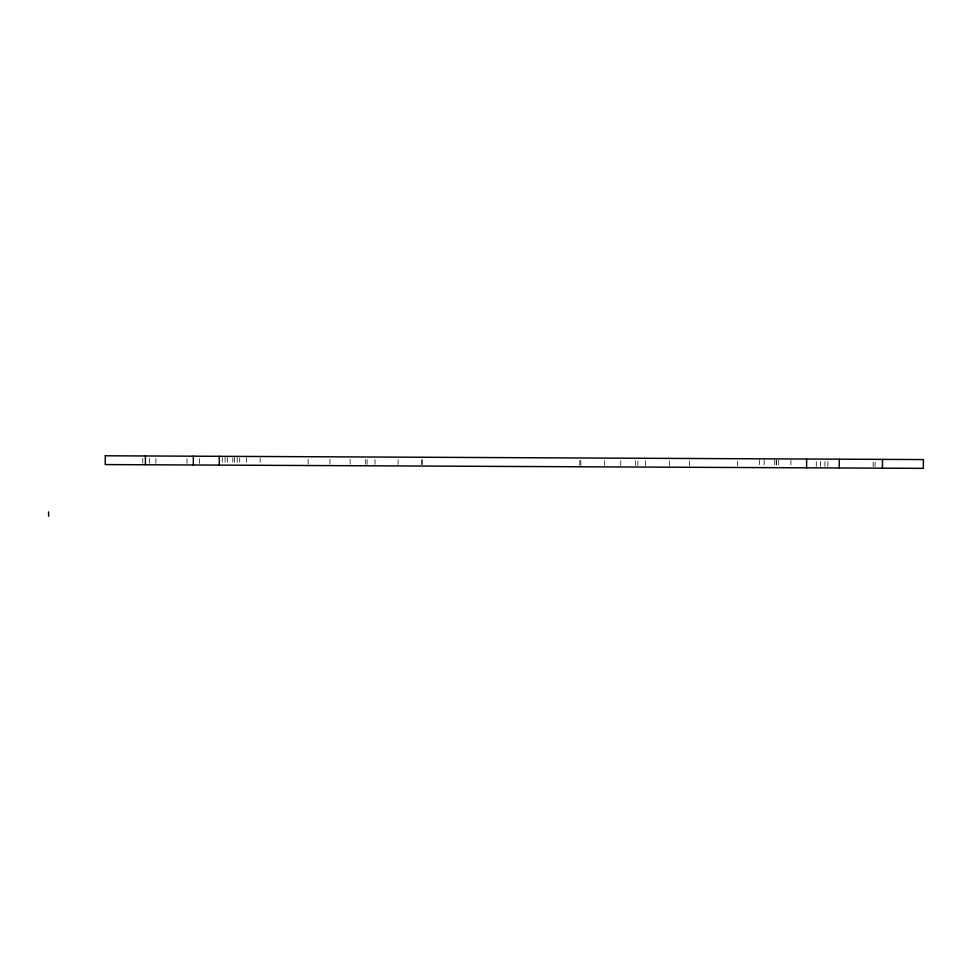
<?xml version="1.0" encoding="UTF-8"?>
<svg xmlns="http://www.w3.org/2000/svg" width="972" height="972" viewBox="0 0 972 972"><rect width="100%" height="100%" fill="white"/><g stroke="black" fill="none" stroke-linecap="round" stroke-linejoin="round"><path stroke-width="0.73" stroke-dasharray="4.86 3.65" d="M142.775 463.292L142.811 455.965M149.384 463.316L149.409 457.46M155.897 463.352L155.921 457.484M187.001 463.486L187.025 457.63M199.6 463.547L199.625 457.691M222.272 462.186L222.284 457.788M225.079 462.198L225.115 456.342M227.302 462.21L227.327 456.354M232.843 462.235L232.855 457.836M234.361 462.247L234.386 456.378M237.192 462.259L237.217 456.39M239.695 462.271L239.72 457.873M246.499 462.295L246.524 456.439M260.095 462.368L260.119 457.97M308.124 464.057L308.148 458.189M329.958 464.154L329.994 456.828M350.127 464.239L350.163 456.913M365.326 464.312L365.363 456.986M367.112 464.324L367.149 456.998M374.998 464.361L375.034 457.034M398.083 464.47L398.119 457.144M421.569 464.58L421.593 458.711M422.613 464.58L422.65 458.723M579.798 465.309L579.822 457.982M580.843 465.309L580.867 459.452M604.329 465.418L604.365 458.091M620.719 465.491L620.756 458.164M635.554 465.564L635.579 458.237M637.863 465.576L637.875 461.178M645.59 465.612L645.627 458.286M669.55 465.722L669.587 458.395M689.622 465.819L689.658 459.95M737.663 466.038L737.699 458.711M759.533 464.677L759.557 458.808M764.114 464.689L764.138 458.833M774.684 464.738L774.708 458.881M776.239 464.75L776.264 458.893M776.482 464.75L776.494 460.351M778.693 464.762L778.718 460.363M790.916 464.823L790.941 460.424M816.286 466.402L816.31 460.534M820.502 466.426L820.526 460.558M824.9 466.438L824.936 460.582M827.889 466.451L827.913 460.594M873.148 466.669L873.16 462.271M875.055 466.669L875.079 462.271"/><path stroke-width="1.46" d="M145.387 464.762L145.423 455.977M193.306 464.981L193.355 456.196M219.259 465.102L219.295 456.318M806.602 467.824L806.639 459.027M839.249 467.969L839.286 459.185M882.442 468.176L882.491 459.379M48.6 511.928L48.6 516.217M105.292 455.783L105.243 464.58L923.364 468.358L923.4 459.574L105.292 455.783"/></g></svg>
